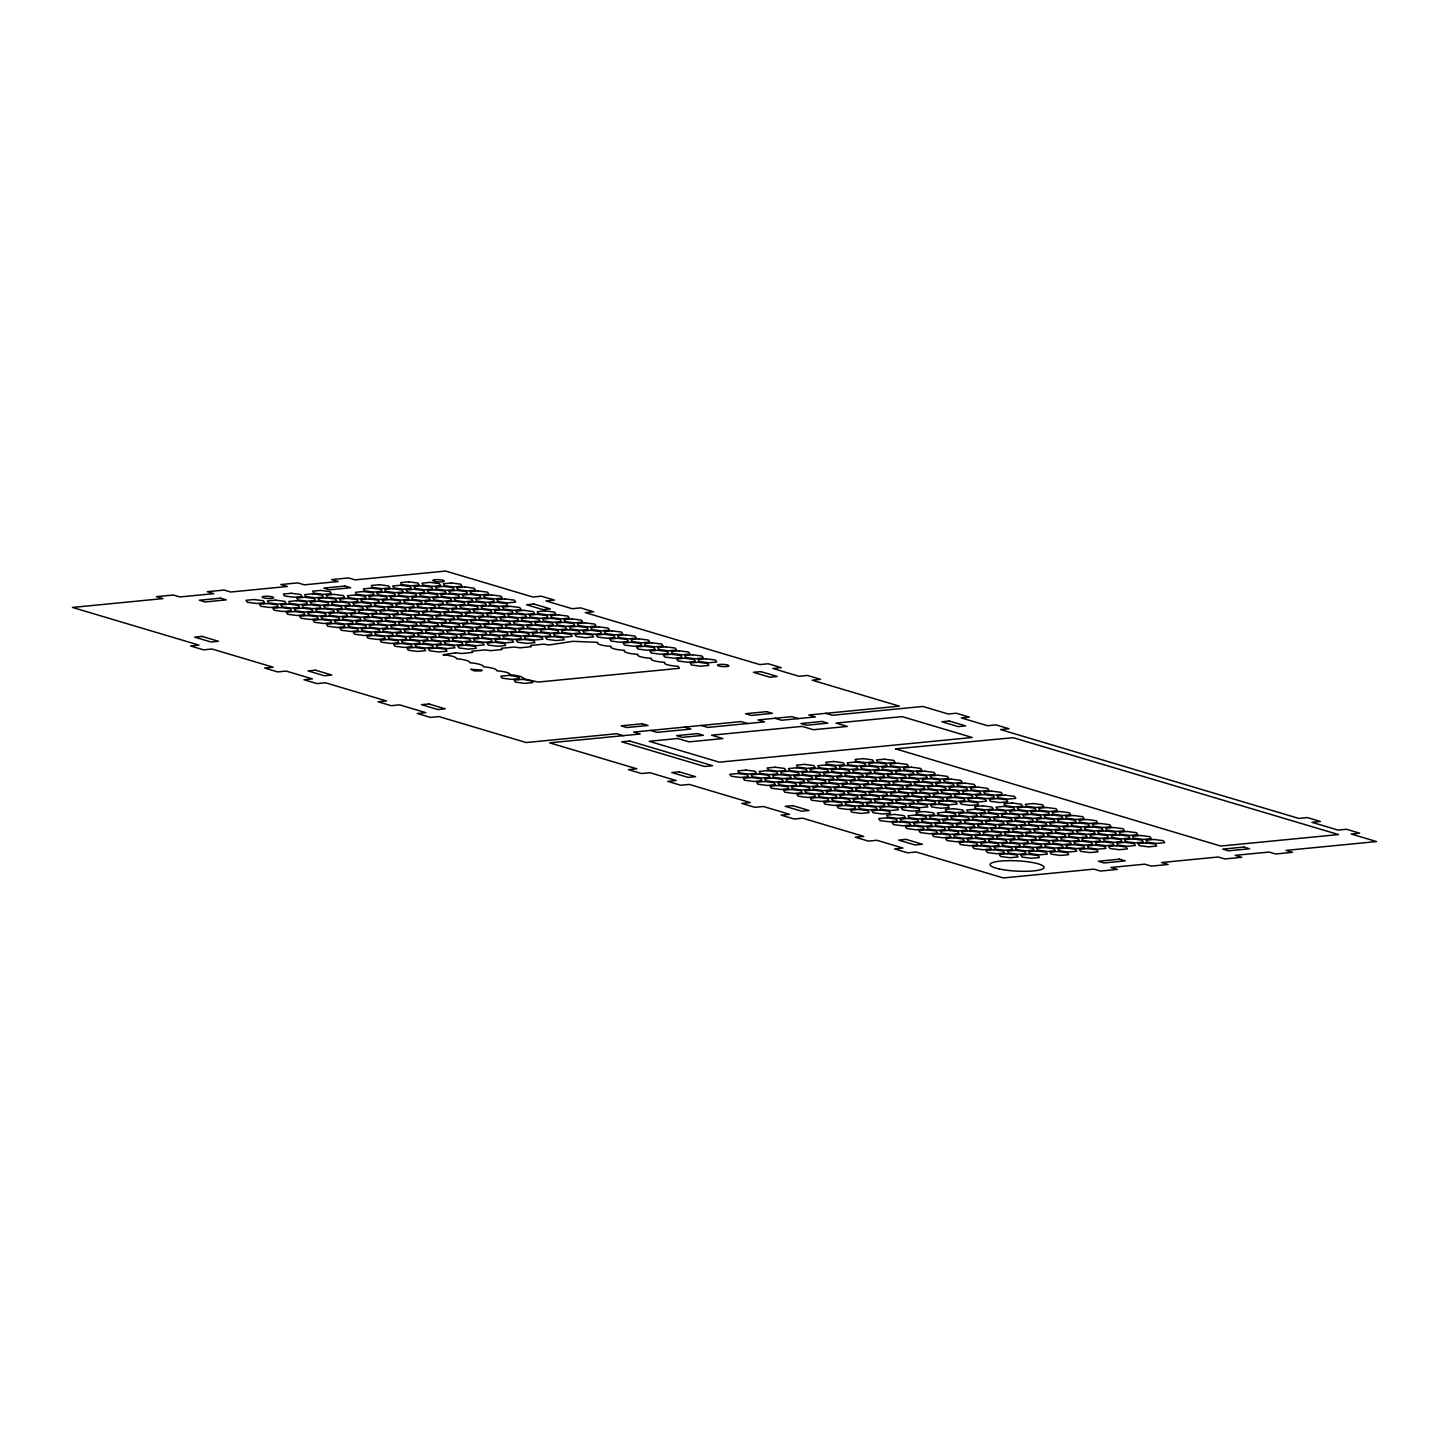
<?xml version="1.0" encoding="UTF-8"?>
<svg xmlns="http://www.w3.org/2000/svg" width="1449" height="1449" viewBox="0 0 1449 1449"><rect width="100%" height="100%" fill="white"/><g stroke="black" fill="none" stroke-linecap="round" stroke-linejoin="round"><path stroke-width="1.5" d="M728.467 666.16L728.829 665.924A5.742 1.087 3 0 0 723.123 664.385A5.742 1.087 3 0 0 717.472 665.345L717.853 665.652A5.742 1.087 3 0 0 722.417 666.54L723.92 666.612A5.742 1.087 3 0 0 728.449 666.178M825.749 713.325L832.287 715.281L922.832 706.46L948.207 714.013L956.249 713.216L969.345 717.128L961.303 717.907L987.494 725.714L995.952 724.88L1009.047 728.775L1000.589 729.608L1298.793 818.413L1307.27 817.58L1320.365 821.474L1311.888 822.308L1338.079 830.114L1346.556 829.281L1359.651 833.175L1351.174 834.008L1376.55 841.561L1286.006 850.4L1292.544 852.338L1275.627 853.986L1269.07 852.048L1235.218 855.345L1241.775 857.301L1224.84 858.949L1218.301 856.993L1161.609 862.517L1168.148 864.473L1151.231 866.122L1144.674 864.165L1110.822 867.48L1117.36 869.418L1100.443 871.066L1093.886 869.128L1003.342 877.949L916.112 851.976L907.654 852.809L894.558 848.897L903.017 848.082L876.826 840.275L868.368 841.108L855.272 837.196L863.731 836.381L802.692 818.196L794.215 819.029L781.12 815.117L789.596 814.302L763.388 806.495L754.929 807.328L741.834 803.434L750.292 802.601L689.253 784.416L680.795 785.249L667.699 781.355L676.158 780.522L649.967 772.715L641.509 773.549L628.413 769.654L636.872 768.821L549.642 742.848L640.186 734.009L633.63 732.071L741.109 721.584L747.648 723.54M798.435 718.577L791.897 716.639L758.044 719.936L764.583 721.892L707.891 727.416L701.352 725.46M774.961 718.287L781.518 720.244L815.37 716.929L808.814 714.991L899.358 706.152L812.128 680.179L820.587 679.346L807.491 675.451L799.033 676.285L772.842 668.478L781.301 667.645L768.205 663.751L759.747 664.584L585.269 612.619L593.728 611.804L580.632 607.892L572.174 608.725L545.983 600.918L554.442 600.103L541.346 596.191L532.888 597.024L445.658 571.051L355.114 579.872L348.557 577.934L331.64 579.582L338.178 581.52L304.326 584.835L297.769 582.878L280.852 584.527L287.391 586.483L230.699 592.007L224.16 590.051L207.225 591.699L213.782 593.655L179.93 596.952L173.373 595.014L156.456 596.662L162.994 598.6L72.45 607.439L198.966 645.113L190.507 645.946L203.603 649.84L212.061 649.007L273.118 667.192L264.642 668.025L277.755 671.919L286.214 671.086L312.404 678.893L303.946 679.726L317.041 683.62L325.5 682.787L386.539 700.972L378.08 701.787L391.176 705.699L399.634 704.866L425.825 712.673L417.366 713.488L430.462 717.4L438.92 716.567L526.168 742.54L616.713 733.719L623.251 735.675M684.417 727.108L690.956 729.064L657.103 732.361L650.565 730.423M895.573 748.843L1220.71 846.053L1338.496 834.57L1013.141 737.686L895.573 748.843M262.486 596.789L262.233 596.97A5.742 1.087 3 0 0 265.819 598.292A5.742 1.087 3 0 0 272.484 598.274L273.426 597.966A5.742 1.087 3 0 0 270.057 596.463A5.742 1.087 3 0 0 262.83 596.626L262.486 596.789M471.088 669.311L474.203 670.887L480.941 670.887A5.742 1.087 3 0 0 482.064 670.126L471.088 669.311M442.905 581.665L441.8 581.81A5.742 1.087 3 0 1 434.845 581.393L433.831 581.121A5.742 1.087 3 0 1 434.881 579.709A5.742 1.087 3 0 1 442.615 580.18A5.742 1.087 3 0 1 442.905 581.665M220.52 598.183L199.364 600.23L205.088 601.951L226.261 599.886L220.52 598.183M344.934 586.048L323.761 588.113L329.503 589.815L350.658 587.751L344.934 586.048M291.34 593.275L283.334 594.054L284.692 596.028L294.056 597.242L302.044 596.463L300.686 594.47L291.34 593.275M320.664 590.413L312.658 591.192L314.016 593.166L323.381 594.38L331.368 593.601L330.01 591.609L320.664 590.413M379.294 584.69L371.306 585.468L372.665 587.461L382.011 588.656L390.016 587.877L388.658 585.903L379.294 584.69M408.618 581.828L400.63 582.607L401.989 584.599L411.335 585.794L419.341 585.016L417.982 583.041L408.618 581.828M253.992 599.542L245.986 600.321L247.362 602.295L256.708 603.509L264.714 602.73L263.356 600.737L253.992 599.542M312.694 593.836L304.707 594.615L306.065 596.608L315.411 597.803L323.417 597.024L322.058 595.032L312.694 593.836M371.342 588.113L363.337 588.892L364.695 590.884L374.059 592.08L382.065 591.301L380.707 589.326L371.342 588.113M400.667 585.251L392.661 586.03L394.019 588.022L403.383 589.236L411.389 588.439L410.013 586.465L400.667 585.251M429.991 582.389L421.985 583.168L423.343 585.161L432.708 586.374L440.695 585.595L439.337 583.603L429.991 582.389M275.419 600.121L267.413 600.9L268.771 602.893L278.136 604.088L286.123 603.309L284.765 601.317L275.419 600.121M304.743 597.26L296.737 598.039L298.096 600.031L307.46 601.226L315.447 600.447L314.089 598.473L304.743 597.26M334.067 594.398L326.061 595.177L327.42 597.169L336.784 598.365L344.771 597.586L343.413 595.611L334.067 594.398M363.391 591.536L355.385 592.315L356.744 594.307L366.108 595.521L374.096 594.724L372.737 592.75L363.391 591.536M392.697 588.674L384.709 589.453L386.068 591.446L395.432 592.659L403.42 591.88L402.061 589.888L392.697 588.674M422.021 585.831L414.034 586.61L415.392 588.584L424.756 589.797L432.744 589.019L431.385 587.026L422.021 585.831M451.345 582.969L443.358 583.748L444.716 585.722L454.062 586.936L462.068 586.157L460.71 584.164L451.345 582.969M267.449 603.545L259.462 604.324L260.82 606.316L270.166 607.511L278.172 606.733L276.813 604.758L267.449 603.545M296.773 600.683L288.786 601.462L290.144 603.454L299.49 604.65L307.496 603.871L306.137 601.896L296.773 600.683M326.097 597.821L318.11 598.6L319.468 600.592L328.814 601.806L336.82 601.009L335.462 599.035L326.097 597.821M355.422 594.959L347.434 595.738L348.792 597.731L358.138 598.944L366.144 598.165L364.786 596.173L355.422 594.959M384.746 592.116L376.758 592.895L378.117 594.869L387.463 596.082L395.468 595.304L394.11 593.311L384.746 592.116M414.07 589.254L406.064 590.033L407.441 592.007L416.787 593.221L424.792 592.442L423.434 590.449L414.07 589.254M443.394 586.392L435.388 587.171L436.747 589.145L446.111 590.359L454.117 589.58L452.758 587.588L443.394 586.392M288.822 604.106L280.816 604.885L282.175 606.877L291.539 608.091L299.526 607.294L298.168 605.32L288.822 604.106M318.146 601.244L310.14 602.023L311.499 604.016L320.863 605.229L328.851 604.45L327.492 602.458L318.146 601.244M347.47 598.401L339.464 599.18L340.823 601.154L350.187 602.367L358.175 601.589L356.816 599.596L347.47 598.401M376.794 595.539L368.789 596.318L370.147 598.292L379.511 599.506L387.499 598.727L386.14 596.734L376.794 595.539M406.118 592.677L398.113 593.456L399.471 595.43L408.835 596.644L416.823 595.865L415.465 593.873L406.118 592.677M435.443 589.815L427.437 590.594L428.795 592.587L438.159 593.782L446.147 593.003L444.789 591.029L435.443 589.815M464.749 586.954L456.761 587.733L458.119 589.725L467.484 590.92L475.471 590.141L474.113 588.167L464.749 586.954M280.852 607.529L272.865 608.308L274.223 610.301L283.587 611.514L291.575 610.735L290.217 608.743L280.852 607.529M310.177 604.686L302.189 605.465L303.547 607.439L312.893 608.652L320.899 607.874L319.541 605.881L310.177 604.686M339.501 601.824L331.513 602.603L332.872 604.577L342.218 605.791L350.223 605.012L348.865 603.019L339.501 601.824M368.825 598.962L360.837 599.741L362.196 601.715L371.542 602.929L379.547 602.15L378.189 600.158L368.825 598.962M398.149 596.1L390.161 596.879L391.52 598.872L400.866 600.067L408.872 599.288L407.513 597.314L398.149 596.1M427.473 593.239L419.486 594.018L420.844 596.01L430.19 597.205L438.196 596.427L436.837 594.452L427.473 593.239M456.797 590.377L448.81 591.156L450.168 593.148L459.514 594.344L467.52 593.565L466.161 591.59L456.797 590.377M302.225 608.109L294.219 608.888L295.578 610.862L304.942 612.076L312.948 611.297L311.589 609.304L302.225 608.109M331.549 605.247L323.544 606.026L324.902 608L334.266 609.214L342.272 608.435L340.895 606.443L331.549 605.247M360.873 602.386L352.868 603.164L354.226 605.157L363.59 606.352L371.578 605.573L370.22 603.599L360.873 602.386M390.198 599.524L382.192 600.303L383.55 602.295L392.914 603.49L400.902 602.712L399.544 600.737L390.198 599.524M419.522 596.662L411.516 597.441L412.874 599.433L422.239 600.629L430.226 599.85L428.868 597.876L419.522 596.662M448.846 593.8L440.84 594.579L442.199 596.571L451.563 597.785L459.55 597.006L458.192 595.014L448.846 593.8M478.17 590.938L470.164 591.735L471.523 593.71L480.887 594.923L488.874 594.144L487.516 592.152L478.17 590.938M294.274 611.532L286.268 612.311L287.627 614.285L296.991 615.499L304.978 614.72L303.62 612.728L294.274 611.532M323.58 608.671L315.592 609.449L316.951 611.442L326.315 612.637L334.302 611.858L332.944 609.884L323.58 608.671M352.904 605.809L344.916 606.588L346.275 608.58L355.639 609.775L363.627 608.997L362.268 607.022L352.904 605.809M382.228 602.947L374.24 603.726L375.599 605.718L384.945 606.914L392.951 606.135L391.592 604.161L382.228 602.947M411.552 600.085L403.565 600.864L404.923 602.856L414.269 604.07L422.275 603.291L420.916 601.299L411.552 600.085M440.876 597.223L432.889 598.02L434.247 599.995L443.593 601.208L451.599 600.429L450.241 598.437L440.876 597.223M470.201 594.38L462.213 595.159L463.571 597.133L472.917 598.346L480.923 597.568L479.565 595.575L470.201 594.38M315.628 612.094L307.641 612.873L308.999 614.865L318.345 616.06L326.351 615.282L324.993 613.307L315.628 612.094M344.953 609.232L336.947 610.011L338.323 612.003L347.669 613.199L355.675 612.42L354.317 610.446L344.953 609.232M374.277 606.37L366.271 607.149L367.629 609.141L376.994 610.355L384.999 609.576L383.623 607.584L374.277 606.37M403.601 603.509L395.595 604.305L396.954 606.28L406.318 607.493L414.305 606.714L412.947 604.722L403.601 603.509M432.925 600.665L424.919 601.444L426.278 603.418L435.642 604.631L443.629 603.853L442.271 601.86L432.925 600.665M462.249 597.803L454.243 598.582L455.602 600.556L464.966 601.77L472.954 600.991L471.595 598.998L462.249 597.803M491.573 594.941L483.568 595.72L484.926 597.712L494.29 598.908L502.278 598.129L500.919 596.137L491.573 594.941M307.677 615.517L299.671 616.296L301.03 618.288L310.394 619.484L318.382 618.705L317.023 616.731L307.677 615.517M337.001 612.655L328.995 613.434L330.354 615.427L339.718 616.64L347.706 615.861L346.347 613.869L337.001 612.655M366.307 609.794L358.32 610.59L359.678 612.565L369.042 613.778L377.03 612.999L375.671 611.007L366.307 609.794M395.631 606.95L387.644 607.729L389.002 609.703L398.366 610.917L406.354 610.138L404.995 608.145L395.631 606.95M424.955 604.088L416.968 604.867L418.326 606.841L427.672 608.055L435.678 607.276L434.32 605.284L424.955 604.088M454.28 601.226L446.292 602.005L447.65 603.998L456.996 605.193L465.002 604.414L463.644 602.422L454.28 601.226M483.604 598.365L475.616 599.143L476.975 601.136L486.321 602.331L494.326 601.552L492.968 599.578L483.604 598.365M329.032 616.079L321.044 616.876L322.403 618.85L331.749 620.063L339.754 619.284L338.396 617.292L329.032 616.079M358.356 613.235L350.368 614.014L351.727 615.988L361.073 617.202L369.078 616.423L367.72 614.43L358.356 613.235M387.68 610.373L379.674 611.152L381.051 613.126L390.397 614.34L398.403 613.561L397.044 611.569L387.68 610.373M417.004 607.511L408.998 608.29L410.357 610.283L419.721 611.478L427.727 610.699L426.368 608.707L417.004 607.511M446.328 604.65L438.322 605.428L439.681 607.421L449.045 608.616L457.051 607.837L455.674 605.863L446.328 604.65M475.652 601.788L467.647 602.567L469.005 604.559L478.369 605.754L486.357 604.976L484.998 603.001L475.652 601.788M504.977 598.926L496.971 599.705L498.329 601.697L507.693 602.893L515.681 602.114L514.323 600.14L504.977 598.926M321.08 619.52L313.075 620.299L314.433 622.273L323.797 623.487L331.785 622.708L330.426 620.715L321.08 619.52M350.404 616.658L342.399 617.437L343.757 619.411L353.121 620.625L361.109 619.846L359.75 617.854L350.404 616.658M379.729 613.796L371.723 614.575L373.081 616.568L382.445 617.763L390.433 616.984L389.075 614.992L379.729 613.796M409.053 610.935L401.047 611.713L402.405 613.706L411.77 614.901L419.757 614.122L418.399 612.148L409.053 610.935M438.359 608.073L430.371 608.852L431.73 610.844L441.094 612.039L449.081 611.261L447.723 609.286L438.359 608.073M467.683 605.211L459.695 605.99L461.054 607.982L470.418 609.178L478.405 608.399L477.047 606.425L467.683 605.211M497.007 602.349L489.019 603.128L490.378 605.121L499.724 606.334L507.73 605.555L506.371 603.563L497.007 602.349M342.435 620.081L334.447 620.86L335.806 622.853L345.152 624.048L353.158 623.269L351.799 621.277L342.435 620.081M371.759 617.22L363.771 617.999L365.13 619.991L374.476 621.186L382.482 620.407L381.123 618.433L371.759 617.22M401.083 614.358L393.096 615.137L394.454 617.129L403.8 618.325L411.806 617.546L410.447 615.571L401.083 614.358M430.407 611.496L422.42 612.275L423.778 614.267L433.124 615.463L441.13 614.684L439.772 612.71L430.407 611.496M459.731 608.634L451.726 609.413L453.102 611.406L462.448 612.619L470.454 611.84L469.096 609.848L459.731 608.634M489.056 605.791L481.05 606.57L482.408 608.544L491.772 609.757L499.778 608.978L498.42 606.986L489.056 605.791M202.027 636.401L194.619 637.125L210.993 641.998L218.401 641.273L202.027 636.401M334.484 623.505L326.478 624.284L327.836 626.276L337.2 627.471L345.188 626.692L343.83 624.718L334.484 623.505M363.808 620.643L355.802 621.422L357.16 623.414L366.525 624.61L374.512 623.831L373.154 621.856L363.808 620.643M393.132 617.781L385.126 618.56L386.485 620.552L395.849 621.748L403.836 620.969L402.478 618.995L393.132 617.781M422.456 614.919L414.45 615.698L415.809 617.691L425.173 618.904L433.16 618.125L431.802 616.133L422.456 614.919M451.78 612.076L443.774 612.855L445.133 614.829L454.497 616.042L462.485 615.264L461.126 613.271L451.78 612.076M481.104 609.214L473.099 609.993L474.457 611.967L483.821 613.181L491.809 612.402L490.45 610.409L481.104 609.214M510.41 606.352L502.423 607.131L503.781 609.105L513.145 610.319L521.133 609.54L519.774 607.548L510.41 606.352M533.975 604.034L526.567 604.758L542.94 609.631L550.33 608.906L533.975 604.034M355.838 624.066L347.851 624.845L349.209 626.837L358.555 628.033L366.561 627.254L365.202 625.28L355.838 624.066M385.162 621.204L377.175 621.983L378.533 623.976L387.879 625.189L395.885 624.41L394.526 622.418L385.162 621.204M414.486 618.361L406.499 619.14L407.857 621.114L417.203 622.327L425.209 621.549L423.851 619.556L414.486 618.361M443.811 615.499L435.823 616.278L437.181 618.252L446.527 619.466L454.533 618.687L453.175 616.694L443.811 615.499M473.135 612.637L465.147 613.416L466.506 615.39L475.852 616.604L483.857 615.825L482.499 613.833L473.135 612.637M502.459 609.775L494.471 610.554L495.83 612.547L505.176 613.742L513.181 612.963L511.823 610.971L502.459 609.775M347.887 627.489L339.881 628.268L341.24 630.261L350.604 631.474L358.609 630.695L357.251 628.703L347.887 627.489M377.211 624.646L369.205 625.425L370.564 627.399L379.928 628.612L387.934 627.834L386.557 625.841L377.211 624.646M406.535 621.784L398.529 622.563L399.888 624.537L409.252 625.751L417.24 624.972L415.881 622.979L406.535 621.784M435.859 618.922L427.853 619.701L429.212 621.675L438.576 622.889L446.564 622.11L445.205 620.118L435.859 618.922M465.183 616.06L457.178 616.839L458.536 618.832L467.9 620.027L475.888 619.248L474.529 617.256L465.183 616.06M494.507 613.199L486.502 613.978L487.86 615.97L497.224 617.165L505.212 616.386L503.854 614.412L494.507 613.199M523.832 610.337L515.826 611.116L517.184 613.108L526.548 614.304L534.536 613.525L533.178 611.55L523.832 610.337M369.241 628.069L361.254 628.848L362.612 630.822L371.976 632.036L379.964 631.257L378.606 629.264L369.241 628.069M398.566 625.207L390.578 625.986L391.936 627.96L401.282 629.174L409.288 628.395L407.93 626.403L398.566 625.207M427.89 622.346L419.902 623.124L421.261 625.117L430.607 626.312L438.612 625.533L437.254 623.541L427.89 622.346M457.214 619.484L449.226 620.263L450.585 622.255L459.931 623.45L467.936 622.672L466.578 620.697L457.214 619.484M486.538 616.622L478.55 617.401L479.909 619.393L489.255 620.589L497.261 619.81L495.902 617.835L486.538 616.622M515.862 613.76L507.874 614.539L509.233 616.531L518.579 617.745L526.585 616.948L525.226 614.974L515.862 613.76M545.186 610.898L537.199 611.677L538.557 613.67L547.903 614.883L555.909 614.104L554.55 612.112L545.186 610.898M361.29 631.492L353.284 632.271L354.661 634.245L364.007 635.459L372.013 634.68L370.654 632.688L361.29 631.492M390.614 628.631L382.608 629.409L383.967 631.402L393.331 632.597L401.337 631.818L399.978 629.826L390.614 628.631M419.938 625.769L411.933 626.548L413.291 628.54L422.655 629.735L430.661 628.957L429.284 626.982L419.938 625.769M449.262 622.907L441.257 623.686L442.615 625.678L451.979 626.874L459.967 626.095L458.608 624.121L449.262 622.907M478.587 620.045L470.581 620.824L471.939 622.816L481.303 624.03L489.291 623.233L487.933 621.259L478.587 620.045M507.911 617.183L499.905 617.962L501.263 619.955L510.628 621.168L518.615 620.389L517.257 618.397L507.911 617.183M537.235 614.34L529.229 615.119L530.588 617.093L539.952 618.306L547.939 617.528L546.581 615.535L537.235 614.34M382.663 632.054L374.657 632.833L376.015 634.825L385.38 636.02L393.367 635.242L392.009 633.267L382.663 632.054M411.969 629.192L403.981 629.971L405.34 631.963L414.704 633.159L422.691 632.38L421.333 630.406L411.969 629.192M441.293 626.33L433.305 627.109L434.664 629.101L444.028 630.315L452.016 629.518L450.657 627.544L441.293 626.33M470.617 623.468L462.629 624.247L463.988 626.24L473.334 627.453L481.34 626.674L479.981 624.682L470.617 623.468M499.941 620.625L491.954 621.404L493.312 623.378L502.658 624.591L510.664 623.813L509.305 621.82L499.941 620.625M529.265 617.763L521.278 618.542L522.636 620.516L531.982 621.73L539.988 620.951L538.63 618.958L529.265 617.763M558.589 614.901L550.602 615.68L551.96 617.654L561.306 618.868L569.312 618.089L567.954 616.097L558.589 614.901M374.693 635.477L366.706 636.256L368.064 638.248L377.41 639.444L385.416 638.665L384.057 636.691L374.693 635.477M404.017 632.615L396.03 633.394L397.388 635.387L406.734 636.6L414.74 635.803L413.382 633.829L404.017 632.615M433.342 629.754L425.336 630.532L426.712 632.525L436.058 633.738L444.064 632.959L442.706 630.967L433.342 629.754M462.666 626.91L454.66 627.689L456.018 629.663L465.383 630.876L473.388 630.098L472.03 628.105L462.666 626.91M491.99 624.048L483.984 624.827L485.343 626.801L494.707 628.015L502.712 627.236L501.336 625.244L491.99 624.048M521.314 621.186L513.308 621.965L514.667 623.939L524.031 625.153L532.018 624.374L530.66 622.382L521.314 621.186M550.638 618.325L542.632 619.103L543.991 621.096L553.355 622.291L561.343 621.512L559.984 619.538L550.638 618.325M396.066 636.039L388.06 636.817L389.419 638.81L398.783 640.023L406.771 639.244L405.412 637.252L396.066 636.039M425.39 633.195L417.384 633.974L418.743 635.948L428.107 637.162L436.095 636.383L434.736 634.39L425.39 633.195M454.714 630.333L446.709 631.112L448.067 633.086L457.431 634.3L465.419 633.521L464.06 631.529L454.714 630.333M484.02 627.471L476.033 628.25L477.391 630.224L486.755 631.438L494.743 630.659L493.384 628.667L484.02 627.471M513.344 624.61L505.357 625.388L506.715 627.381L516.079 628.576L524.067 627.797L522.709 625.823L513.344 624.61M542.669 621.748L534.681 622.527L536.039 624.519L545.385 625.714L553.391 624.936L552.033 622.961L542.669 621.748M571.993 618.886L564.005 619.665L565.364 621.657L574.71 622.853L582.715 622.074L581.357 620.1L571.993 618.886M388.097 639.48L380.109 640.259L381.467 642.233L390.813 643.447L398.819 642.668L397.461 640.675L388.097 639.48M417.421 636.618L409.433 637.397L410.792 639.371L420.138 640.585L428.143 639.806L426.785 637.814L417.421 636.618M446.745 633.756L438.757 634.535L440.116 636.509L449.462 637.723L457.467 636.944L456.109 634.952L446.745 633.756M476.069 630.895L468.081 631.673L469.44 633.666L478.786 634.861L486.792 634.082L485.433 632.108L476.069 630.895M505.393 628.033L497.387 628.812L498.764 630.804L508.11 631.999L516.116 631.221L514.757 629.246L505.393 628.033M534.717 625.171L526.712 625.95L528.07 627.942L537.434 629.138L545.44 628.359L544.081 626.385L534.717 625.171M564.041 622.309L556.036 623.088L557.394 625.08L566.758 626.294L574.764 625.515L573.387 623.523L564.041 622.309M409.469 640.041L401.464 640.82L402.822 642.795L412.186 644.008L420.174 643.229L418.815 641.237L409.469 640.041M438.793 637.18L430.788 637.958L432.146 639.951L441.51 641.146L449.498 640.367L448.139 638.393L438.793 637.18M468.118 634.318L460.112 635.097L461.47 637.089L470.834 638.284L478.822 637.506L477.464 635.531L468.118 634.318M497.442 631.456L489.436 632.235L490.794 634.227L500.159 635.423L508.146 634.644L506.788 632.67L497.442 631.456M526.766 628.594L518.76 629.373L520.119 631.366L529.483 632.579L537.47 631.8L536.112 629.808L526.766 628.594M556.072 625.733L548.084 626.529L549.443 628.504L558.807 629.717L566.794 628.938L565.436 626.946L556.072 625.733M585.396 622.889L577.408 623.668L578.767 625.642L588.131 626.856L596.119 626.077L594.76 624.084L585.396 622.889M401.5 643.465L393.512 644.244L394.871 646.236L404.217 647.431L412.222 646.652L410.864 644.678L401.5 643.465M430.824 640.603L422.836 641.382L424.195 643.374L433.541 644.57L441.547 643.791L440.188 641.816L430.824 640.603M460.148 637.741L452.16 638.52L453.519 640.512L462.865 641.708L470.871 640.929L469.512 638.955L460.148 637.741M489.472 634.879L481.485 635.658L482.843 637.651L492.189 638.864L500.195 638.085L498.836 636.093L489.472 634.879M518.796 632.018L510.809 632.815L512.167 634.789L521.513 636.002L529.519 635.223L528.161 633.231L518.796 632.018M548.12 629.174L540.115 629.953L541.491 631.927L550.837 633.141L558.843 632.362L557.485 630.369L548.12 629.174M577.445 626.312L569.439 627.091L570.797 629.065L580.161 630.279L588.167 629.5L586.809 627.508L577.445 626.312M422.873 644.026L414.867 644.805L416.225 646.797L425.589 647.993L433.577 647.214L432.219 645.24L422.873 644.026M452.197 641.164L444.191 641.943L445.549 643.936L454.914 645.149L462.901 644.37L461.543 642.378L452.197 641.164M481.521 638.303L473.515 639.1L474.874 641.074L484.238 642.287L492.225 641.509L490.867 639.516L481.521 638.303M510.845 635.459L502.839 636.238L504.198 638.212L513.562 639.426L521.549 638.647L520.191 636.654L510.845 635.459M540.169 632.597L532.163 633.376L533.522 635.35L542.886 636.564L550.874 635.785L549.515 633.793L540.169 632.597M569.493 629.735L561.487 630.514L562.846 632.507L572.21 633.702L580.198 632.923L578.839 630.931L569.493 629.735M598.799 626.874L590.812 627.652L592.17 629.645L601.534 630.84L609.522 630.061L608.163 628.087L598.799 626.874M414.903 647.449L406.915 648.228L408.274 650.221L417.638 651.434L425.626 650.655L424.267 648.663L414.903 647.449M444.227 644.588L436.24 645.385L437.598 647.359L446.944 648.572L454.95 647.794L453.591 645.801L444.227 644.588M473.551 641.744L465.564 642.523L466.922 644.497L476.268 645.711L484.274 644.932L482.915 642.939L473.551 641.744M502.875 638.882L494.888 639.661L496.246 641.635L505.592 642.849L513.598 642.07L512.24 640.078L502.875 638.882M532.2 636.02L524.212 636.799L525.57 638.792L534.916 639.987L542.922 639.208L541.564 637.216L532.2 636.02M561.524 633.159L553.536 633.938L554.895 635.93L564.241 637.125L572.246 636.346L570.888 634.372L561.524 633.159M590.848 630.297L582.86 631.076L584.219 633.068L593.565 634.264L601.57 633.485L600.212 631.51L590.848 630.297M436.276 648.029L428.27 648.808L429.628 650.782L438.993 651.996L446.998 651.217L445.64 649.224L436.276 648.029M465.6 645.167L457.594 645.946L458.953 647.92L468.317 649.134L476.323 648.355L474.946 646.363L465.6 645.167M494.924 642.305L486.918 643.084L488.277 645.077L497.641 646.272L505.629 645.493L504.27 643.501L494.924 642.305M524.248 639.444L516.242 640.223L517.601 642.215L526.965 643.41L534.953 642.632L533.594 640.657L524.248 639.444M553.572 636.582L545.567 637.361L546.925 639.353L556.289 640.549L564.277 639.77L562.918 637.795L553.572 636.582M582.896 633.72L574.891 634.499L576.249 636.491L585.613 637.687L593.601 636.908L592.243 634.934L582.896 633.72M612.221 630.858L604.215 631.637L605.573 633.63L614.937 634.843L622.925 634.064L621.567 632.072L612.221 630.858M604.251 634.3L596.264 635.079L597.622 637.053L606.968 638.266L614.974 637.488L613.615 635.495L604.251 634.3M625.624 634.861L617.618 635.64L618.977 637.614L628.341 638.828L636.328 638.049L634.97 636.057L625.624 634.861M455.529 652.774L443.05 654.785A16.428 3.133 3 0 1 456.453 658.77A16.428 3.133 3 0 1 469.856 662.754A16.428 3.133 3 0 1 483.26 666.757A16.428 3.133 3 0 1 496.663 670.742A16.428 3.133 3 0 1 510.066 674.745A16.428 3.133 3 0 1 523.469 678.73L538.213 682.062L679.49 668.279L678.132 666.305A14.11 2.699 3 0 1 664.711 662.302A14.11 2.699 3 0 1 651.307 658.317A14.11 2.699 3 0 1 637.904 654.332A14.11 2.699 3 0 1 624.501 650.329A14.11 2.699 3 0 1 611.098 646.345A14.11 2.699 3 0 1 597.694 642.342L572.826 641.327L549.352 644.95L543.502 644.189L530.497 645.457L531.348 646.707L520.028 647.812L514.178 647.051L501.173 648.319L502.024 649.55L490.704 650.655L484.854 649.913L471.849 651.181L472.7 652.412L461.38 653.517L455.529 652.774M617.654 638.284L609.667 639.063L611.025 641.056L620.371 642.251L628.377 641.472L627.019 639.48L617.654 638.284M315.447 670.181L308.039 670.905L324.413 675.777L331.821 675.053L315.447 670.181M639.027 638.846L631.021 639.625L632.38 641.617L641.744 642.813L649.732 642.034L648.373 640.06L639.027 638.846M631.058 642.269L623.07 643.048L624.428 645.04L633.774 646.254L641.78 645.457L640.422 643.483L631.058 642.269M652.43 642.849L644.425 643.628L645.783 645.602L655.147 646.815L663.153 646.037L661.776 644.044L652.43 642.849M644.461 646.272L636.473 647.051L637.832 649.025L647.196 650.239L655.183 649.46L653.825 647.468L644.461 646.272M665.834 646.834L657.828 647.612L659.204 649.605L668.55 650.8L676.556 650.021L675.198 648.047L665.834 646.834M657.882 650.257L649.877 651.036L651.235 653.028L660.599 654.223L668.587 653.445L667.228 651.47L657.882 650.257M679.237 650.818L671.249 651.597L672.608 653.59L681.954 654.803L689.959 654.024L688.601 652.032L679.237 650.818M671.285 654.242L663.28 655.039L664.638 657.013L674.002 658.226L681.99 657.448L680.632 655.455L671.285 654.242M692.64 654.821L684.653 655.6L686.011 657.574L695.357 658.788L703.363 658.009L702.004 656.017L692.64 654.821M508.744 675.397L500.756 676.176L502.115 678.168L511.461 679.364L519.466 678.585A13.385 2.554 3 0 0 508.744 675.397M684.689 658.244L676.683 659.023L678.041 661.016L687.406 662.211L695.393 661.432L694.035 659.44L684.689 658.244M706.043 658.806L698.056 659.585L699.414 661.577L708.76 662.773L716.766 661.994L715.408 660.019L706.043 658.806M522.147 679.382L514.16 680.179L515.518 682.153L524.864 683.367L532.87 682.588A13.385 2.554 3 0 0 522.147 679.382M698.092 662.229L690.086 663.008L691.445 665L700.809 666.196L708.815 665.417L707.438 663.443L698.092 662.229M428.886 703.96L421.478 704.685L437.852 709.557L445.26 708.833L428.886 703.96M760.816 671.593L753.426 672.318L769.781 677.19L777.189 676.466L760.816 671.593M642.324 723.776L621.15 725.84L626.892 727.543L648.047 725.478L642.324 723.776M766.72 711.64L745.565 713.705L751.288 715.426L772.444 713.361L766.72 711.64M697.712 733.574L676.556 735.639L682.28 737.36L703.435 735.295L697.712 733.574M822.108 721.457L800.953 723.522L806.676 725.224L827.85 723.16L822.108 721.457M629.681 741.019L621.675 741.797L704.594 766.485L712.6 765.706L629.681 741.019M677.734 738.501L649.17 741.29L719.284 762.174L972.243 737.505L902.111 716.621L835.982 723.069L847.285 726.438L813.432 729.735L802.13 726.384L711.586 735.204L722.888 738.573L689.036 741.87L677.734 738.501M949.276 721.022L941.886 721.747L958.242 726.619L965.65 725.895L949.276 721.022M679.219 771.81L671.811 772.534L688.184 777.407L695.574 776.682L679.219 771.81M745.8 770.089L737.795 770.868L739.153 772.842L748.517 774.056L756.505 773.277L755.146 771.285L745.8 770.089M775.106 767.227L767.119 768.006L768.477 769.98L777.841 771.194L785.829 770.415L784.47 768.423L775.106 767.227M804.43 764.366L796.443 765.144L797.801 767.137L807.165 768.332L815.153 767.553L813.795 765.561L804.43 764.366M833.755 761.504L825.767 762.283L827.125 764.275L836.471 765.47L844.477 764.692L843.119 762.717L833.755 761.504M863.079 758.642L855.091 759.421L856.45 761.413L865.796 762.609L873.801 761.83L872.443 759.856L863.079 758.642M737.831 773.512L729.843 774.291L731.202 776.266L740.548 777.479L748.553 776.7L747.195 774.708L737.831 773.512M767.155 770.651L759.167 771.429L760.526 773.422L769.872 774.617L777.878 773.838L776.519 771.846L767.155 770.651M796.479 767.789L788.473 768.568L789.832 770.56L799.196 771.756L807.202 770.977L805.843 769.002L796.479 767.789M825.803 764.927L817.797 765.706L819.156 767.698L828.52 768.894L836.526 768.115L835.149 766.141L825.803 764.927M855.127 762.065L847.122 762.844L848.48 764.837L857.844 766.05L865.832 765.253L864.473 763.279L855.127 762.065M884.451 759.204L876.446 759.982L877.804 761.975L887.168 763.188L895.156 762.409L893.798 760.417L884.451 759.204M759.204 774.074L751.198 774.853L752.556 776.845L761.92 778.041L769.908 777.262L768.55 775.287L759.204 774.074M788.528 771.212L780.522 771.991L781.88 773.983L791.245 775.179L799.232 774.4L797.874 772.426L788.528 771.212M817.834 768.35L809.846 769.129L811.205 771.122L820.569 772.335L828.556 771.538L827.198 769.564L817.834 768.35M847.158 765.489L839.17 766.267L840.529 768.26L849.893 769.473L857.88 768.694L856.522 766.702L847.158 765.489M876.482 762.645L868.494 763.424L869.853 765.398L879.199 766.612L887.205 765.833L885.846 763.84L876.482 762.645M751.234 777.497L743.246 778.276L744.605 780.268L753.951 781.464L761.957 780.685L760.598 778.711L751.234 777.497M780.558 774.635L772.571 775.414L773.929 777.407L783.275 778.62L791.281 777.823L789.922 775.849L780.558 774.635M809.882 771.774L801.895 772.552L803.253 774.545L812.599 775.758L820.605 774.98L819.246 772.987L809.882 771.774M839.206 768.93L831.201 769.709L832.577 771.683L841.923 772.897L849.929 772.118L848.571 770.125L839.206 768.93M868.531 766.068L860.525 766.847L861.883 768.821L871.247 770.035L879.253 769.256L877.895 767.264L868.531 766.068M897.855 763.206L889.849 763.985L891.207 765.978L900.572 767.173L908.577 766.394L907.201 764.402L897.855 763.206M772.607 778.059L764.601 778.837L765.96 780.83L775.324 782.043L783.311 781.265L781.953 779.272L772.607 778.059M801.931 775.215L793.925 775.994L795.284 777.968L804.648 779.182L812.635 778.403L811.277 776.41L801.931 775.215M831.255 772.353L823.249 773.132L824.608 775.106L833.972 776.32L841.96 775.541L840.601 773.549L831.255 772.353M860.579 769.491L852.573 770.27L853.932 772.263L863.296 773.458L871.284 772.679L869.925 770.687L860.579 769.491M889.885 766.63L881.898 767.409L883.256 769.401L892.62 770.596L900.608 769.817L899.249 767.843L889.885 766.63M764.637 781.5L756.65 782.279L758.008 784.253L767.354 785.467L775.36 784.688L774.001 782.695L764.637 781.5M793.961 778.638L785.974 779.417L787.332 781.391L796.678 782.605L804.684 781.826L803.326 779.834L793.961 778.638M823.286 775.776L815.298 776.555L816.656 778.53L826.002 779.743L834.008 778.964L832.65 776.972L823.286 775.776M852.61 772.915L844.622 773.694L845.981 775.686L855.327 776.881L863.332 776.103L861.974 774.128L852.61 772.915M881.934 770.053L873.946 770.832L875.305 772.824L884.651 774.02L892.656 773.241L891.298 771.266L881.934 770.053M911.258 767.191L903.252 767.97L904.629 769.962L913.975 771.158L921.981 770.379L920.622 768.405L911.258 767.191M786.01 782.062L778.004 782.84L779.363 784.815L788.727 786.028L796.715 785.249L795.356 783.257L786.01 782.062M815.334 779.2L807.328 779.979L808.687 781.971L818.051 783.166L826.039 782.388L824.68 780.413L815.334 779.2M844.658 776.338L836.653 777.117L838.011 779.109L847.375 780.305L855.363 779.526L854.004 777.552L844.658 776.338M873.982 773.476L865.977 774.255L867.335 776.247L876.699 777.443L884.687 776.664L883.329 774.69L873.982 773.476M903.307 770.614L895.301 771.393L896.659 773.386L906.023 774.599L914.011 773.82L912.653 771.828L903.307 770.614M778.041 785.485L770.053 786.264L771.411 788.256L780.776 789.451L788.763 788.673L787.405 786.698L778.041 785.485M807.365 782.623L799.377 783.402L800.736 785.394L810.082 786.59L818.087 785.811L816.729 783.837L807.365 782.623M836.689 779.761L828.701 780.54L830.06 782.532L839.406 783.728L847.411 782.949L846.053 780.975L836.689 779.761M866.013 776.899L858.025 777.678L859.384 779.671L868.73 780.884L876.736 780.105L875.377 778.113L866.013 776.899M895.337 774.038L887.349 774.835L888.708 776.809L898.054 778.022L906.06 777.244L904.701 775.251L895.337 774.038M924.661 771.194L916.674 771.973L918.032 773.947L927.378 775.161L935.384 774.382L934.025 772.389L924.661 771.194M799.413 786.046L791.408 786.825L792.766 788.817L802.13 790.013L810.136 789.234L808.777 787.26L799.413 786.046M828.737 783.184L820.732 783.963L822.09 785.956L831.454 787.169L839.46 786.39L838.083 784.398L828.737 783.184M858.062 780.323L850.056 781.12L851.414 783.094L860.778 784.307L868.766 783.529L867.408 781.536L858.062 780.323M887.386 777.479L879.38 778.258L880.738 780.232L890.103 781.446L898.09 780.667L896.732 778.674L887.386 777.479M916.71 774.617L908.704 775.396L910.063 777.37L919.427 778.584L927.414 777.805L926.056 775.813L916.71 774.617M791.462 789.47L783.456 790.248L784.815 792.241L794.179 793.454L802.166 792.675L800.808 790.683L791.462 789.47M820.768 786.608L812.78 787.405L814.139 789.379L823.503 790.593L831.491 789.814L830.132 787.821L820.768 786.608M850.092 783.764L842.104 784.543L843.463 786.517L852.809 787.731L860.815 786.952L859.456 784.96L850.092 783.764M879.416 780.902L871.429 781.681L872.787 783.655L882.133 784.869L890.139 784.09L888.78 782.098L879.416 780.902M908.74 778.041L900.753 778.819L902.111 780.812L911.457 782.007L919.463 781.228L918.105 779.236L908.74 778.041M938.064 775.179L930.077 775.958L931.435 777.95L940.781 779.145L948.787 778.367L947.429 776.392L938.064 775.179M812.817 790.049L804.811 790.828L806.187 792.802L815.533 794.016L823.539 793.237L822.181 791.245L812.817 790.049M842.141 787.187L834.135 787.966L835.493 789.94L844.858 791.154L852.863 790.375L851.505 788.383L842.141 787.187M871.465 784.326L863.459 785.104L864.818 787.097L874.182 788.292L882.187 787.513L880.811 785.521L871.465 784.326M900.789 781.464L892.783 782.243L894.142 784.235L903.506 785.43L911.493 784.652L910.135 782.677L900.789 781.464M930.113 778.602L922.107 779.381L923.466 781.373L932.83 782.569L940.818 781.79L939.459 779.816L930.113 778.602M804.865 793.472L796.859 794.251L798.218 796.226L807.582 797.439L815.57 796.66L814.211 794.668L804.865 793.472M834.189 790.611L826.184 791.389L827.542 793.382L836.906 794.577L844.894 793.798L843.535 791.806L834.189 790.611M863.495 787.749L855.508 788.528L856.866 790.52L866.23 791.715L874.218 790.937L872.859 788.962L863.495 787.749M892.819 784.887L884.832 785.666L886.19 787.658L895.554 788.854L903.542 788.075L902.184 786.101L892.819 784.887M922.144 782.025L914.156 782.804L915.514 784.797L924.86 785.992L932.866 785.213L931.508 783.239L922.144 782.025M951.468 779.164L943.48 779.942L944.839 781.935L954.185 783.148L962.19 782.369L960.832 780.377L951.468 779.164M826.22 794.034L818.232 794.813L819.591 796.805L828.937 798.001L836.942 797.222L835.584 795.247L826.22 794.034M855.544 791.172L847.556 791.951L848.915 793.943L858.261 795.139L866.267 794.36L864.908 792.386L855.544 791.172M884.868 788.31L876.862 789.089L878.239 791.082L887.585 792.277L895.591 791.498L894.232 789.524L884.868 788.31M914.192 785.449L906.186 786.227L907.545 788.22L916.909 789.433L924.915 788.654L923.556 786.662L914.192 785.449M943.516 782.605L935.511 783.384L936.869 785.358L946.233 786.572L954.239 785.793L952.862 783.8L943.516 782.605M818.268 797.457L810.263 798.236L811.621 800.228L820.985 801.424L828.973 800.645L827.614 798.671L818.268 797.457M847.593 794.595L839.587 795.374L840.945 797.367L850.309 798.562L858.297 797.783L856.939 795.809L847.593 794.595M876.917 791.734L868.911 792.512L870.269 794.505L879.634 795.718L887.621 794.94L886.263 792.947L876.917 791.734M906.241 788.89L898.235 789.669L899.594 791.643L908.958 792.857L916.945 792.078L915.587 790.085L906.241 788.89M935.547 786.028L927.559 786.807L928.918 788.781L938.282 789.995L946.269 789.216L944.911 787.224L935.547 786.028M964.871 783.166L956.883 783.945L958.242 785.919L967.606 787.133L975.594 786.354L974.235 784.362L964.871 783.166M839.623 798.019L831.635 798.797L832.994 800.79L842.34 802.003L850.346 801.225L848.987 799.232L839.623 798.019M868.947 795.175L860.96 795.954L862.318 797.928L871.664 799.142L879.67 798.363L878.311 796.37L868.947 795.175M898.271 792.313L890.284 793.092L891.642 795.066L900.988 796.28L908.994 795.501L907.635 793.509L898.271 792.313M927.595 789.451L919.608 790.23L920.966 792.205L930.312 793.418L938.318 792.639L936.96 790.647L927.595 789.451M956.92 786.59L948.914 787.368L950.29 789.361L959.636 790.556L967.642 789.777L966.284 787.785L956.92 786.59M831.672 801.46L823.666 802.239L825.024 804.213L834.389 805.427L842.376 804.648L841.018 802.655L831.672 801.46M860.996 798.598L852.99 799.377L854.349 801.351L863.713 802.565L871.7 801.786L870.342 799.794L860.996 798.598M890.32 795.736L882.314 796.515L883.673 798.49L893.037 799.703L901.024 798.924L899.666 796.932L890.32 795.736M919.644 792.875L911.638 793.654L912.997 795.646L922.361 796.841L930.349 796.062L928.99 794.07L919.644 792.875M948.968 790.013L940.962 790.792L942.321 792.784L951.685 793.98L959.673 793.201L958.314 791.226L948.968 790.013M978.292 787.151L970.287 787.93L971.645 789.922L981.009 791.118L988.997 790.339L987.638 788.365L978.292 787.151M792.639 805.59L785.231 806.314L801.605 811.186L809.013 810.462L792.639 805.59M853.026 802.022L845.039 802.8L846.397 804.775L855.743 805.988L863.749 805.209L862.39 803.217L853.026 802.022M882.35 799.16L874.363 799.939L875.721 801.931L885.067 803.126L893.073 802.348L891.715 800.355L882.35 799.16M911.675 796.298L903.687 797.077L905.045 799.069L914.391 800.265L922.397 799.486L921.039 797.511L911.675 796.298M940.999 793.436L933.011 794.215L934.37 796.207L943.716 797.403L951.721 796.624L950.363 794.65L940.999 793.436M970.323 790.574L962.335 791.353L963.694 793.346L973.04 794.559L981.045 793.762L979.687 791.788L970.323 790.574M845.075 805.445L837.069 806.224L838.428 808.216L847.792 809.411L855.798 808.633L854.421 806.64L845.075 805.445M874.399 802.583L866.393 803.362L867.752 805.354L877.116 806.55L885.104 805.771L883.745 803.797L874.399 802.583M903.723 799.721L895.717 800.5L897.076 802.492L906.44 803.688L914.428 802.909L913.069 800.935L903.723 799.721M933.047 796.859L925.042 797.638L926.4 799.631L935.764 800.844L943.752 800.047L942.393 798.073L933.047 796.859M962.371 793.998L954.366 794.777L955.724 796.769L965.088 797.982L973.076 797.204L971.718 795.211L962.371 793.998M991.696 791.154L983.69 791.933L985.048 793.907L994.412 795.121L1002.4 794.342L1001.042 792.349L991.696 791.154M866.43 806.006L858.442 806.785L859.8 808.777L869.165 809.973L877.152 809.194L875.794 807.22L866.43 806.006M895.754 803.144L887.766 803.923L889.125 805.916L898.471 807.129L906.476 806.332L905.118 804.358L895.754 803.144M925.078 800.283L917.09 801.062L918.449 803.054L927.795 804.267L935.8 803.489L934.442 801.496L925.078 800.283M954.402 797.439L946.414 798.218L947.773 800.192L957.119 801.406L965.125 800.627L963.766 798.634L954.402 797.439M983.726 794.577L975.738 795.356L977.097 797.33L986.443 798.544L994.449 797.765L993.09 795.773L983.726 794.577M858.478 809.43L850.472 810.208L851.849 812.201L861.195 813.414L869.201 812.617L867.842 810.643L858.478 809.43M887.802 806.568L879.797 807.347L881.155 809.339L890.519 810.552L898.525 809.774L897.166 807.781L887.802 806.568M917.126 803.724L909.121 804.503L910.479 806.477L919.843 807.691L927.849 806.912L926.472 804.919L917.126 803.724M946.451 800.862L938.445 801.641L939.803 803.615L949.167 804.829L957.155 804.05L955.797 802.058L946.451 800.862M975.775 798.001L967.769 798.779L969.127 800.754L978.492 801.967L986.479 801.188L985.121 799.196L975.775 798.001M1005.099 795.139L997.093 795.918L998.452 797.91L1007.816 799.105L1015.803 798.327L1014.445 796.352L1005.099 795.139M879.851 810.009L871.845 810.788L873.204 812.762L882.568 813.976L890.555 813.197L889.197 811.205L879.851 810.009M909.157 807.147L901.169 807.926L902.528 809.9L911.892 811.114L919.88 810.335L918.521 808.343L909.157 807.147M938.481 804.286L930.493 805.064L931.852 807.039L941.216 808.252L949.204 807.473L947.845 805.481L938.481 804.286M967.805 801.424L959.818 802.203L961.176 804.195L970.522 805.39L978.528 804.612L977.169 802.637L967.805 801.424M997.129 798.562L989.142 799.341L990.5 801.333L999.846 802.529L1007.852 801.75L1006.494 799.776L997.129 798.562M894.631 814.41L886.643 815.189L888.002 817.164L897.348 818.377L905.353 817.598L903.995 815.606L894.631 814.41M923.955 811.549L915.967 812.328L917.326 814.32L926.672 815.515L934.677 814.736L933.319 812.744L923.955 811.549M953.279 808.687L945.291 809.466L946.65 811.458L955.996 812.654L964.002 811.875L962.643 809.9L953.279 808.687M982.603 805.825L974.597 806.604L975.974 808.596L985.32 809.792L993.326 809.013L991.967 807.039L982.603 805.825M1011.927 802.963L1003.922 803.742L1005.28 805.735L1014.644 806.948L1022.65 806.151L1021.291 804.177L1011.927 802.963M886.679 817.834L878.674 818.613L880.032 820.605L889.396 821.8L897.384 821.022L896.025 819.029L886.679 817.834M916.003 814.972L907.998 815.751L909.356 817.743L918.72 818.939L926.708 818.16L925.35 816.185L916.003 814.972M945.328 812.11L937.322 812.889L938.68 814.881L948.044 816.077L956.032 815.298L954.674 813.324L945.328 812.11M974.652 809.248L966.646 810.027L968.004 812.02L977.369 813.233L985.356 812.436L983.998 810.462L974.652 809.248M1003.976 806.387L995.97 807.165L997.329 809.158L1006.693 810.371L1014.68 809.593L1013.322 807.6L1003.976 806.387M1033.282 803.543L1025.294 804.322L1026.653 806.296L1036.017 807.51L1044.005 806.731L1042.646 804.738L1033.282 803.543M908.034 818.395L900.046 819.174L901.405 821.166L910.751 822.362L918.757 821.583L917.398 819.609L908.034 818.395M937.358 815.533L929.37 816.312L930.729 818.305L940.075 819.518L948.081 818.721L946.722 816.747L937.358 815.533M966.682 812.672L958.695 813.45L960.053 815.443L969.399 816.656L977.405 815.878L976.046 813.885L966.682 812.672M996.006 809.828L988.019 810.607L989.377 812.581L998.723 813.795L1006.729 813.016L1005.371 811.023L996.006 809.828M1025.331 806.966L1017.343 807.745L1018.701 809.719L1028.047 810.933L1036.053 810.154L1034.695 808.162L1025.331 806.966M900.083 821.818L892.077 822.597L893.435 824.59L902.799 825.803L910.805 825.006L909.429 823.032L900.083 821.818M929.407 818.957L921.401 819.736L922.759 821.728L932.124 822.941L940.111 822.163L938.753 820.17L929.407 818.957M958.731 816.113L950.725 816.892L952.084 818.866L961.448 820.08L969.435 819.301L968.077 817.308L958.731 816.113M988.055 813.251L980.049 814.03L981.408 816.004L990.772 817.218L998.759 816.439L997.401 814.447L988.055 813.251M1017.379 810.389L1009.373 811.168L1010.732 813.143L1020.096 814.356L1028.084 813.577L1026.725 811.585L1017.379 810.389M1046.703 807.528L1038.698 808.307L1040.056 810.299L1049.42 811.494L1057.408 810.716L1056.049 808.723L1046.703 807.528M921.437 822.398L913.45 823.177L914.808 825.151L924.154 826.365L932.16 825.586L930.801 823.593L921.437 822.398M950.761 819.536L942.774 820.315L944.132 822.289L953.478 823.503L961.484 822.724L960.126 820.732L950.761 819.536M980.085 816.675L972.098 817.453L973.456 819.428L982.802 820.641L990.808 819.862L989.45 817.87L980.085 816.675M1009.41 813.813L1001.422 814.592L1002.78 816.584L1012.126 817.779L1020.132 817.001L1018.774 815.008L1009.41 813.813M1038.734 810.951L1030.746 811.73L1032.105 813.722L1041.451 814.918L1049.456 814.139L1048.098 812.164L1038.734 810.951M913.486 825.821L905.48 826.6L906.839 828.574L916.203 829.788L924.208 829.009L922.85 827.017L913.486 825.821M942.81 822.96L934.804 823.738L936.163 825.713L945.527 826.926L953.533 826.147L952.156 824.155L942.81 822.96M972.134 820.098L964.128 820.877L965.487 822.869L974.851 824.064L982.839 823.286L981.48 821.293L972.134 820.098M1001.458 817.236L993.453 818.015L994.811 820.007L1004.175 821.203L1012.163 820.424L1010.804 818.45L1001.458 817.236M1030.782 814.374L1022.777 815.153L1024.135 817.145L1033.499 818.341L1041.487 817.562L1040.128 815.588L1030.782 814.374M1060.107 811.512L1052.101 812.291L1053.459 814.284L1062.823 815.497L1070.811 814.7L1069.453 812.726L1060.107 811.512M934.84 826.383L926.853 827.162L928.211 829.154L937.575 830.349L945.563 829.571L944.205 827.578L934.84 826.383M964.165 823.521L956.177 824.3L957.535 826.292L966.9 827.488L974.887 826.709L973.529 824.735L964.165 823.521M993.489 820.659L985.501 821.438L986.86 823.43L996.206 824.626L1004.211 823.847L1002.853 821.873L993.489 820.659M1022.813 817.797L1014.825 818.576L1016.184 820.569L1025.53 821.782L1033.535 820.985L1032.177 819.011L1022.813 817.797M1052.137 814.936L1044.149 815.715L1045.508 817.707L1054.854 818.92L1062.86 818.142L1061.501 816.149L1052.137 814.936M926.889 829.806L918.901 830.585L920.26 832.577L929.606 833.773L937.612 832.994L936.253 831.02L926.889 829.806M956.213 826.944L948.207 827.723L949.584 829.716L958.93 830.911L966.936 830.132L965.577 828.158L956.213 826.944M985.537 824.083L977.532 824.861L978.89 826.854L988.254 828.067L996.26 827.27L994.902 825.296L985.537 824.083M1014.861 821.221L1006.856 822L1008.214 823.992L1017.578 825.206L1025.584 824.427L1024.208 822.434L1014.861 821.221M1044.186 818.377L1036.18 819.156L1037.538 821.13L1046.902 822.344L1054.89 821.565L1053.532 819.573L1044.186 818.377M1073.51 815.515L1065.504 816.294L1066.862 818.268L1076.227 819.482L1084.214 818.703L1082.856 816.711L1073.51 815.515M948.262 830.368L940.256 831.146L941.615 833.139L950.979 834.352L958.966 833.555L957.608 831.581L948.262 830.368M977.586 827.506L969.58 828.285L970.939 830.277L980.303 831.491L988.29 830.712L986.932 828.719L977.586 827.506M1006.892 824.662L998.904 825.441L1000.263 827.415L1009.627 828.629L1017.615 827.85L1016.256 825.858L1006.892 824.662M1036.216 821.8L1028.229 822.579L1029.587 824.553L1038.951 825.767L1046.939 824.988L1045.58 822.996L1036.216 821.8M1065.54 818.939L1057.553 819.717L1058.911 821.71L1068.257 822.905L1076.263 822.126L1074.904 820.134L1065.54 818.939M940.292 833.791L932.305 834.57L933.663 836.562L943.009 837.776L951.015 836.997L949.656 835.004L940.292 833.791M969.616 830.947L961.629 831.726L962.987 833.7L972.333 834.914L980.339 834.135L978.981 832.143L969.616 830.947M998.941 828.085L990.953 828.864L992.311 830.838L1001.657 832.052L1009.663 831.273L1008.305 829.281L998.941 828.085M1028.265 825.224L1020.259 826.002L1021.636 827.995L1030.982 829.19L1038.987 828.411L1037.629 826.419L1028.265 825.224M1057.589 822.362L1049.583 823.141L1050.942 825.133L1060.306 826.328L1068.311 825.55L1066.953 823.575L1057.589 822.362M1086.913 819.5L1078.907 820.279L1080.266 822.271L1089.63 823.467L1097.636 822.688L1096.259 820.714L1086.913 819.5M906.06 839.369L898.67 840.094L915.025 844.966L922.433 844.242L906.06 839.369M961.665 834.37L953.659 835.149L955.018 837.124L964.382 838.337L972.37 837.558L971.011 835.566L961.665 834.37M990.989 831.509L982.983 832.287L984.342 834.28L993.706 835.475L1001.694 834.696L1000.335 832.704L990.989 831.509M1020.313 828.647L1012.308 829.426L1013.666 831.418L1023.03 832.614L1031.018 831.835L1029.659 829.86L1020.313 828.647M1049.637 825.785L1041.632 826.564L1042.99 828.556L1052.354 829.752L1060.342 828.973L1058.984 826.999L1049.637 825.785M1078.944 822.923L1070.956 823.702L1072.314 825.695L1081.678 826.89L1089.666 826.111L1088.308 824.137L1078.944 822.923M953.696 837.794L945.708 838.573L947.066 840.565L956.412 841.76L964.418 840.981L963.06 838.989L953.696 837.794M983.02 834.932L975.032 835.711L976.391 837.703L985.737 838.899L993.742 838.12L992.384 836.145L983.02 834.932M1012.344 832.07L1004.356 832.849L1005.715 834.841L1015.061 836.037L1023.066 835.258L1021.708 833.284L1012.344 832.07M1041.668 829.208L1033.68 829.987L1035.039 831.98L1044.385 833.175L1052.391 832.396L1051.032 830.422L1041.668 829.208M1070.992 826.347L1062.986 827.125L1064.363 829.118L1073.709 830.331L1081.715 829.553L1080.356 827.56L1070.992 826.347M1100.316 823.485L1092.311 824.282L1093.669 826.256L1103.033 827.47L1111.039 826.691L1109.68 824.698L1100.316 823.485M975.068 838.355L967.063 839.134L968.421 841.126L977.785 842.322L985.773 841.543L984.414 839.569L975.068 838.355M1004.392 835.493L996.387 836.272L997.745 838.265L1007.109 839.46L1015.097 838.681L1013.739 836.707L1004.392 835.493M1033.717 832.632L1025.711 833.41L1027.069 835.403L1036.433 836.616L1044.421 835.838L1043.063 833.845L1033.717 832.632M1063.041 829.77L1055.035 830.567L1056.393 832.541L1065.758 833.755L1073.745 832.976L1072.387 830.983L1063.041 829.77M1092.365 826.926L1084.359 827.705L1085.718 829.679L1095.082 830.893L1103.069 830.114L1101.711 828.122L1092.365 826.926M967.099 841.778L959.111 842.557L960.47 844.55L969.816 845.745L977.821 844.966L976.463 842.992L967.099 841.778M996.423 838.917L988.435 839.696L989.794 841.688L999.14 842.901L1007.146 842.123L1005.787 840.13L996.423 838.917M1025.747 836.055L1017.759 836.852L1019.118 838.826L1028.464 840.04L1036.47 839.261L1035.111 837.268L1025.747 836.055M1055.071 833.211L1047.084 833.99L1048.442 835.964L1057.788 837.178L1065.794 836.399L1064.435 834.407L1055.071 833.211M1084.395 830.349L1076.408 831.128L1077.766 833.103L1087.112 834.316L1095.118 833.537L1093.76 831.545L1084.395 830.349M1113.72 827.488L1105.732 828.267L1107.09 830.259L1116.436 831.454L1124.442 830.675L1123.084 828.683L1113.72 827.488M988.472 842.34L980.466 843.137L981.824 845.111L991.188 846.325L999.194 845.546L997.818 843.553L988.472 842.34M1017.796 839.496L1009.79 840.275L1011.148 842.249L1020.513 843.463L1028.5 842.684L1027.142 840.692L1017.796 839.496M1047.12 836.634L1039.114 837.413L1040.473 839.388L1049.837 840.601L1057.824 839.822L1056.466 837.83L1047.12 836.634M1076.444 833.773L1068.438 834.552L1069.797 836.544L1079.161 837.739L1087.148 836.961L1085.79 834.968L1076.444 833.773M1105.768 830.911L1097.762 831.69L1099.121 833.682L1108.485 834.878L1116.473 834.099L1115.114 832.124L1105.768 830.911M980.502 845.781L972.514 846.56L973.873 848.534L983.237 849.748L991.225 848.969L989.866 846.977L980.502 845.781M1009.826 842.92L1001.839 843.698L1003.197 845.673L1012.561 846.886L1020.549 846.107L1019.19 844.115L1009.826 842.92M1039.15 840.058L1031.163 840.837L1032.521 842.829L1041.867 844.024L1049.873 843.246L1048.515 841.253L1039.15 840.058M1068.474 837.196L1060.487 837.975L1061.845 839.967L1071.191 841.163L1079.197 840.384L1077.839 838.41L1068.474 837.196M1097.799 834.334L1089.811 835.113L1091.169 837.105L1100.515 838.301L1108.521 837.522L1107.163 835.548L1097.799 834.334M1127.123 831.472L1119.135 832.251L1120.494 834.244L1129.84 835.457L1137.845 834.66L1136.487 832.686L1127.123 831.472M1001.875 846.343L993.869 847.122L995.246 849.114L1004.592 850.309L1012.597 849.531L1011.239 847.538L1001.875 846.343M1031.199 843.481L1023.193 844.26L1024.552 846.252L1033.916 847.448L1041.922 846.669L1040.563 844.695L1031.199 843.481M1060.523 840.619L1052.517 841.398L1053.876 843.39L1063.24 844.586L1071.246 843.807L1069.869 841.833L1060.523 840.619M1089.847 837.757L1081.842 838.536L1083.2 840.529L1092.564 841.742L1100.552 840.945L1099.193 838.971L1089.847 837.757M1119.171 834.896L1111.166 835.675L1112.524 837.667L1121.888 838.88L1129.876 838.102L1128.517 836.109L1119.171 834.896M993.923 849.766L985.918 850.545L987.276 852.537L996.64 853.733L1004.628 852.954L1003.269 850.98L993.923 849.766M1023.248 846.904L1015.242 847.683L1016.6 849.675L1025.964 850.871L1033.952 850.092L1032.594 848.118L1023.248 846.904M1052.554 844.043L1044.566 844.821L1045.924 846.814L1055.289 848.027L1063.276 847.23L1061.918 845.256L1052.554 844.043M1081.878 841.181L1073.89 841.96L1075.249 843.952L1084.613 845.165L1092.6 844.387L1091.242 842.394L1081.878 841.181M1111.202 838.337L1103.214 839.116L1104.573 841.09L1113.919 842.304L1121.924 841.525L1120.566 839.532L1111.202 838.337M1140.526 835.475L1132.538 836.254L1133.897 838.228L1143.243 839.442L1151.249 838.663L1149.89 836.671L1140.526 835.475M1015.278 850.328L1007.29 851.106L1008.649 853.099L1017.995 854.312L1026.001 853.515L1024.642 851.541L1015.278 850.328M1044.602 847.466L1036.615 848.245L1037.973 850.237L1047.319 851.451L1055.325 850.672L1053.966 848.679L1044.602 847.466M1073.926 844.622L1065.921 845.401L1067.297 847.375L1076.643 848.589L1084.649 847.81L1083.291 845.818L1073.926 844.622M1103.25 841.76L1095.245 842.539L1096.603 844.513L1105.967 845.727L1113.973 844.948L1112.615 842.956L1103.25 841.76M1132.575 838.899L1124.569 839.677L1125.927 841.652L1135.292 842.865L1143.279 842.086L1141.921 840.094L1132.575 838.899M1007.327 853.751L999.321 854.53L1000.679 856.522L1010.044 857.736L1018.031 856.957L1016.673 854.964L1007.327 853.751M1036.651 850.907L1028.645 851.686L1030.004 853.66L1039.368 854.874L1047.355 854.095L1045.997 852.103L1036.651 850.907M1065.975 848.045L1057.969 848.824L1059.328 850.798L1068.692 852.012L1076.679 851.233L1075.321 849.241L1065.975 848.045M1095.281 845.184L1087.293 845.962L1088.652 847.937L1098.016 849.15L1106.004 848.371L1104.645 846.379L1095.281 845.184M1124.605 842.322L1116.618 843.101L1117.976 845.093L1127.34 846.288L1135.328 845.51L1133.969 843.517L1124.605 842.322M1153.929 839.46L1145.942 840.239L1147.3 842.231L1156.646 843.427L1164.652 842.648L1163.293 840.674L1153.929 839.46M1028.681 854.33L1020.694 855.109L1022.052 857.083L1031.398 858.297L1039.404 857.518L1038.045 855.526L1028.681 854.33M1058.005 851.469L1050.018 852.247L1051.376 854.222L1060.722 855.435L1068.728 854.656L1067.37 852.664L1058.005 851.469M1087.33 848.607L1079.342 849.386L1080.7 851.378L1090.046 852.573L1098.052 851.795L1096.694 849.802L1087.33 848.607M1116.654 845.745L1108.648 846.524L1110.025 848.516L1119.371 849.712L1127.376 848.933L1126.018 846.959L1116.654 845.745M1145.978 842.883L1137.972 843.662L1139.331 845.655L1148.695 846.85L1156.7 846.071L1155.342 844.097L1145.978 842.883M1119.497 859.185L1098.342 861.249L1104.066 862.952L1125.239 860.887L1119.497 859.185M1243.912 847.049L1222.739 849.114L1228.48 850.817L1249.636 848.77L1243.912 847.049M999.303 868.965A27.006 5.144 3 0 0 1043.534 868.331A27.006 5.144 3 0 0 1008.432 860.67A27.006 5.144 3 0 0 999.303 868.965"/></g></svg>
